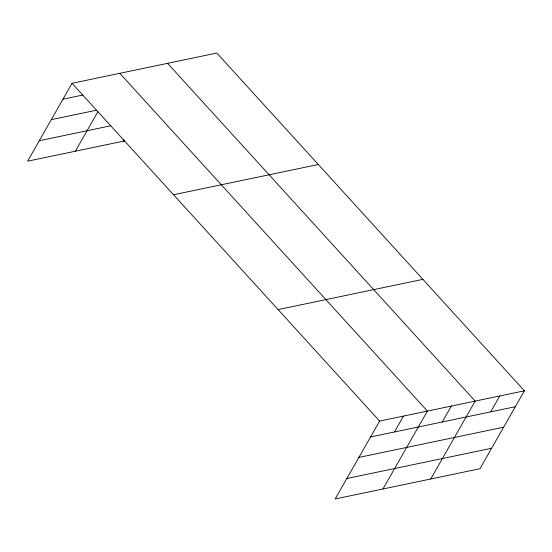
<?xml version="1.0" encoding="UTF-8"?>
<svg xmlns="http://www.w3.org/2000/svg" width="552" height="552" viewBox="0 0 552 552"><rect width="100%" height="100%" fill="white"/><g stroke="black" fill="none" stroke-linecap="round" stroke-linejoin="round"><path stroke-width="0.83" d="M524.4 390.816L379.617 421.066L335.188 498.96L479.971 468.71L524.4 390.816L216.812 53.04L72.029 83.29L27.6 161.184L124.8 140.877M75.382 151.2L97.828 111.842M123.158 141.215L123.993 139.76M394.438 431.974L403.505 416.077M382.964 488.975L427.393 411.088L119.812 73.306M442.214 421.99L451.281 406.093M430.746 478.998L475.175 401.104L167.587 63.321M490.721 411.861L499.788 395.963M62.962 99.187L82.731 95.054M51.295 119.646L96.6 110.179M39.268 140.725L110.938 125.752M173.535 194.752L318.318 164.503M278.111 309.603L422.894 279.353M370.544 436.97L515.333 406.714M358.876 457.422L503.666 427.172M346.856 478.501L491.639 448.252M72.029 83.29L379.617 421.066"/></g></svg>
